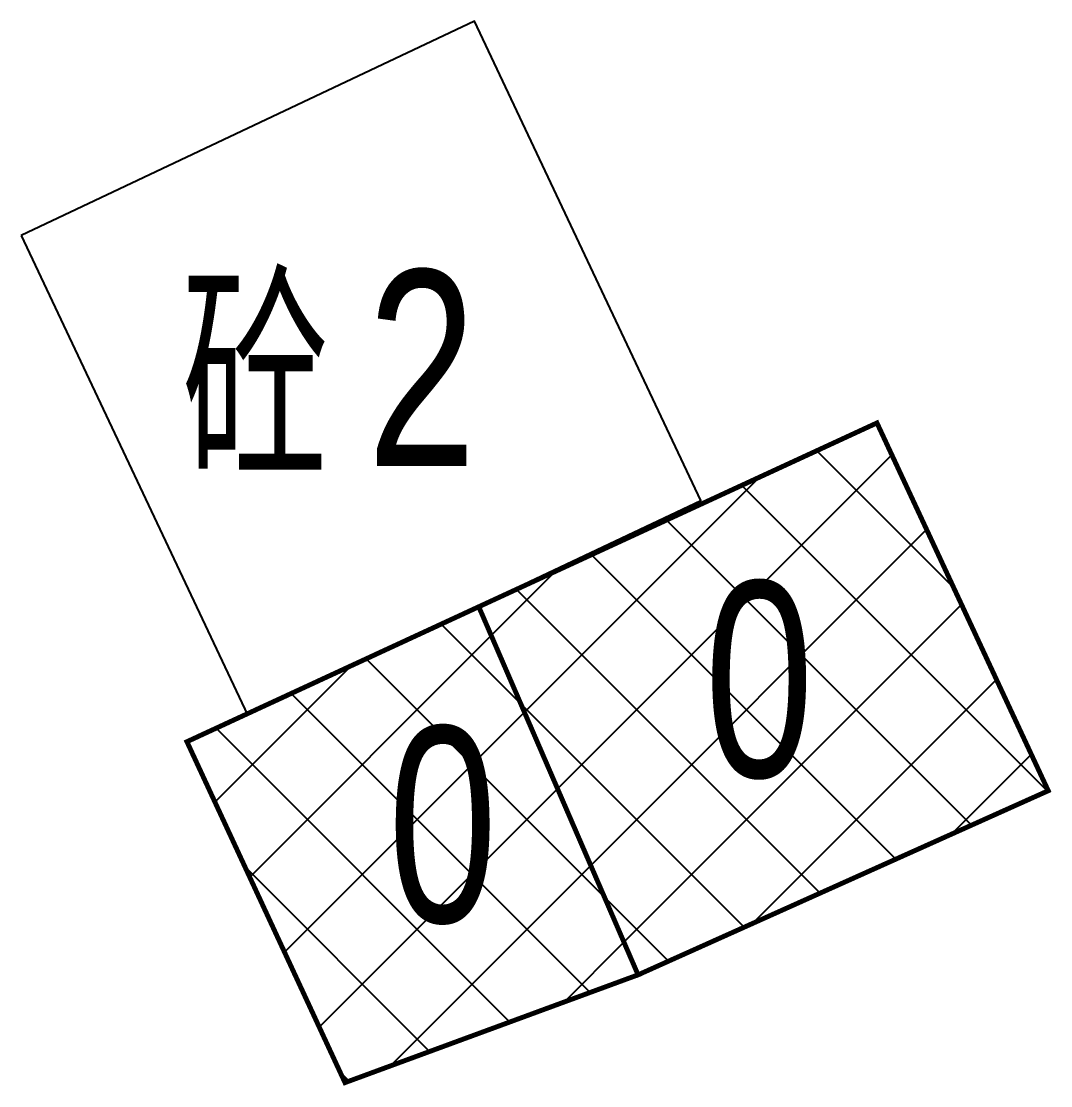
# Model space of a CAD drawing. Header units: metres. Extents: x 494039 to 619385, y 3351420 to 3402703.
# Drawn here: x 536724.98 to 536746.03, y 3374138.33 to 3374160.1 of the extents above; entities that cross this region are included whole.
import ezdxf
from ezdxf.enums import TextEntityAlignment as Align

# ---------------------------------------------------------------- set-up
doc = ezdxf.new("R2010")
doc.units = ezdxf.units.M
doc.layers.add('JMD', color=8, linetype='Continuous')
doc.layers.add('房屋拆迁', color=8, linetype='Continuous')
doc.styles.add('mrdsStandard', font='slromans.shx', dxfattribs={"width": 0.75, "height": 7, "bigfont": 'hztxt.shx'})
doc.styles.add('细等线体', font='方正细等线简体.TTF', dxfattribs={"width": 0.8})

# ---------------------------------------------------------------- blocks, each defined once
blk = doc.blocks.new('2ALL&24ALL')
at = {"layer": '房屋拆迁'}
h = blk.add_hatch(dxfattribs=at)
h.set_pattern_fill('ANSI37', color=8, scale=0.5, style=0)
h.paths.add_polyline_path([(536745.977, 3374144.365), (536737.589, 3374140.601), (536734.331, 3374148.127), (536742.474, 3374151.885)])
h = blk.add_hatch(dxfattribs=at)
h.set_pattern_fill('ANSI37', color=8, scale=0.5, style=0)
h.paths.add_polyline_path([(536734.331, 3374148.127), (536737.589, 3374140.601), (536731.595, 3374138.397), (536728.363, 3374145.368)])
at = {"layer": 'JMD', "color": 8, "linetype": 'Continuous', "elevation": 9.57, "flags": 128}
blk.add_lwpolyline([(536724.975, 3374155.718), (536729.604, 3374145.918), (536738.875, 3374150.297), (536734.246, 3374160.097)], close=True, dxfattribs=at)
at = {"layer": '房屋拆迁', "color": 8, "linetype": 'Continuous', "const_width": 0.1}
for points in [[(536745.977, 3374144.365), (536737.589, 3374140.601), (536734.331, 3374148.127), (536742.474, 3374151.885), (536745.977, 3374144.365)], [(536734.331, 3374148.127), (536737.589, 3374140.601), (536731.595, 3374138.397), (536728.363, 3374145.368), (536734.331, 3374148.127)]]:
    blk.add_lwpolyline(points, dxfattribs=at)
at = {"layer": 'JMD', "color": 8, "linetype": 'Continuous', "style": 'mrdsStandard', "width": 0.75}
blk.add_text('砼', height=4, dxfattribs=at).set_placement((536731.261, 3374152.732, 9.57), align=Align.MIDDLE_RIGHT)
at = {"layer": 'JMD', "color": 8, "linetype": 'Continuous', "style": '细等线体', "width": 0.75}
blk.add_text('2', height=4, dxfattribs=at).set_placement((536732.05, 3374153.008, 9.57), align=Align.MIDDLE_LEFT)
at = {"layer": '房屋拆迁', "color": 8, "style": 'mrdsStandard', "width": 0.75}
for p in [(536738.95, 3374144.645), (536732.477, 3374141.677)]:
    blk.add_text('0', height=4, dxfattribs=at).set_placement(p)

msp = doc.modelspace()

# ---------------------------------------------------------------- block references
msp.add_blockref('2ALL&24ALL', (0, 0))

doc.saveas('drawing.dxf')
